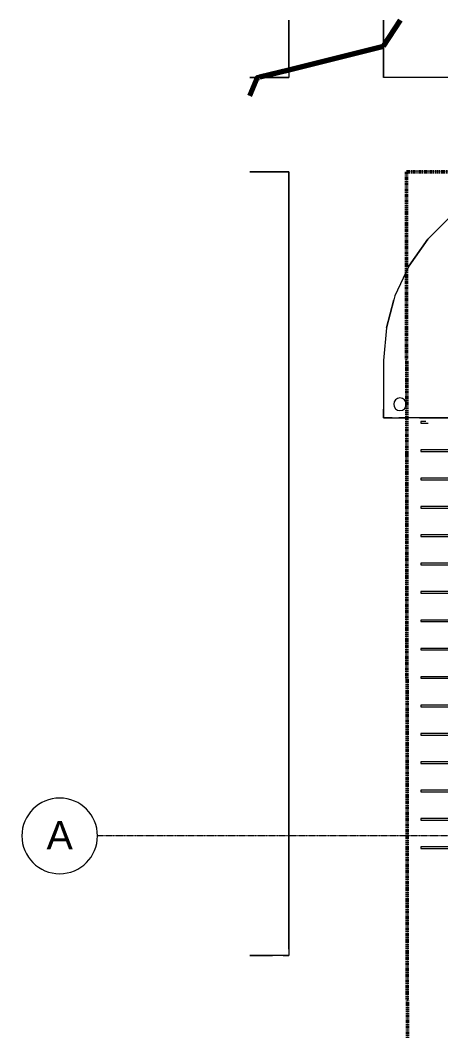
# Model space of a CAD drawing. Header units: inches. Extents: x -4235 to -464, y 9706 to 12425.
# Drawn here: x -4235 to -3968, y 11724 to 12365 of the extents above; entities that cross this region are included whole.
import ezdxf

# ---------------------------------------------------------------- set-up
doc = ezdxf.new("R2010")
doc.units = ezdxf.units.IN
doc.header["$MEASUREMENT"] = 0
doc.linetypes.add('Double Dash 3_8_', pattern=[1, 0.375, -0.125, 0.125, -0.125, 0.125, -0.125])
doc.linetypes.add('Grid Line 1_2_', pattern=[0.875, 0.5, -0.125, 0.125, -0.125])
for name, color, linetype, lineweight in [('0-1', 7, 'Continuous', 5), ('0-3', 7, 'Continuous', 9), ('A-GENM-1', 7, 'Continuous', 9), ('C-PROP-LINE', 91, 'Double Dash 3_8_', 50), ('C-TOPO', 7, 'Continuous', 9), ('C-TOPO-MAJR-1', 253, 'Continuous', 70), ('E-LITE-EQPM', 33, 'Continuous', 9), ('S-GRID-1', 1, 'Grid Line 1_2_', 9), ('S-GRID-IDEN', 1, 'Continuous', 9)]:
    doc.layers.add(name, color=color, linetype=linetype, lineweight=lineweight)
doc.styles.add('Arial_1', font='arial.ttf', dxfattribs={"height": 18})

# ---------------------------------------------------------------- blocks, each defined once
blk = doc.blocks.new('Parking_Stall_Multiple - BIKE PARKING-1367944-BACKGROUND - 1ST FLOOR')
at = {"layer": 'A-GENM-1'}
for p, q in [((72, 0), (0, 0)), ((0, 0), (0, -19)), ((72, -1), (72, 0)), ((1, -18), (1, -1)), ((1, -1), (72, -1)), ((72, -18), (0, -18)), ((0, -18), (0, -37)), ((0, -19), (72, -19)), ((72, -18), (1, -18)), ((1, -36), (1, -19)), ((1, -19), (72, -19)), ((72, -19), (72, -18)), ((72, -19), (72, -18)), ((72, -36), (0, -36)), ((0, -36), (0, -55)), ((0, -37), (72, -37)), ((72, -36), (1, -36)), ((1, -54), (1, -37)), ((1, -37), (72, -37)), ((72, -37), (72, -36)), ((72, -37), (72, -36)), ((72, -54), (0, -54)), ((0, -54), (0, -73)), ((0, -55), (72, -55)), ((72, -54), (1, -54)), ((1, -72), (1, -55)), ((1, -55), (72, -55)), ((72, -55), (72, -54)), ((72, -55), (72, -54)), ((72, -72), (0, -72)), ((0, -72), (0, -91)), ((0, -73), (72, -73)), ((72, -72), (1, -72)), ((1, -90), (1, -73)), ((1, -73), (72, -73)), ((72, -73), (72, -72)), ((72, -73), (72, -72)), ((72, -90), (0, -90)), ((0, -90), (0, -109)), ((0, -91), (72, -91)), ((72, -90), (1, -90)), ((1, -108), (1, -91)), ((1, -91), (72, -91)), ((72, -91), (72, -90)), ((72, -91), (72, -90)), ((72, -108), (0, -108)), ((0, -108), (0, -127)), ((0, -109), (72, -109)), ((72, -108), (1, -108)), ((1, -126), (1, -109)), ((1, -109), (72, -109)), ((72, -109), (72, -108)), ((72, -109), (72, -108)), ((72, -126), (0, -126)), ((0, -126), (0, -145)), ((0, -127), (72, -127)), ((72, -126), (1, -126)), ((1, -144), (1, -127)), ((1, -127), (72, -127)), ((72, -127), (72, -126)), ((72, -127), (72, -126)), ((72, -144), (0, -144)), ((0, -144), (0, -163)), ((0, -145), (72, -145)), ((72, -144), (1, -144)), ((1, -162), (1, -145)), ((1, -145), (72, -145)), ((72, -145), (72, -144)), ((72, -145), (72, -144)), ((72, -162), (0, -162)), ((0, -162), (0, -181)), ((0, -163), (72, -163)), ((72, -162), (1, -162)), ((1, -180), (1, -163)), ((1, -163), (72, -163)), ((72, -163), (72, -162)), ((72, -163), (72, -162)), ((72, -180), (0, -180)), ((0, -180), (0, -199)), ((0, -181), (72, -181)), ((72, -180), (1, -180)), ((1, -198), (1, -181)), ((1, -181), (72, -181)), ((72, -181), (72, -180)), ((72, -181), (72, -180)), ((72, -198), (0, -198)), ((0, -198), (0, -217)), ((72, -198), (1, -198)), ((72, -199), (72, -198)), ((72, -199), (72, -198)), ((0, -199), (72, -199)), ((1, -216), (1, -199)), ((1, -199), (72, -199)), ((72, -216), (0, -216)), ((0, -216), (0, -226.64)), ((0, -217), (72, -217)), ((72, -216), (1, -216)), ((1, -227.28), (1, -217)), ((1, -217), (72, -217)), ((72, -217), (72, -216)), ((72, -217), (72, -216)), ((72, -234), (11.42, -234)), ((72, -234), (11.42, -234)), ((12.97, -235), (72, -235)), ((12.97, -235), (72, -235)), ((72, -235), (72, -234)), ((72, -235), (72, -234)), ((72, -252), (39.33, -252)), ((72, -252), (39.33, -252)), ((40.88, -253), (72, -253)), ((40.88, -253), (72, -253)), ((72, -253), (72, -252)), ((72, -253), (72, -252)), ((72, -270), (67.24, -270)), ((68.79, -271), (72, -271)), ((72, -271), (72, -270))]:
    blk.add_line(p, q, dxfattribs=at)
blk = doc.blocks.new('CTR  - Topography_rvt-1-BACKGROUND - 1ST FLOOR')
at = {"layer": 'C-TOPO'}
for p, q in [((-4064.23, 12364.85), (-4064.23, 12333.43)), ((-4064.23, 12333.43), (-4064.23, 12364.85)), ((-4004.23, 12348.39), (-4004.23, 12364.85)), ((-4004.23, 12364.85), (-4004.23, 12348.39)), ((-4004.23, 12348.39), (-4004.23, 12328.59)), ((-4004.23, 12328.59), (-4004.23, 12348.39)), ((-4064.23, 12333.43), (-4064.23, 12328.59)), ((-4064.23, 12333.43), (-4064.23, 12328.59)), ((-4088.96, 12328.59), (-4084.06, 12328.59)), ((-4084.06, 12328.59), (-4088.96, 12328.59)), ((-4084.06, 12328.59), (-4082.8, 12328.59)), ((-4082.8, 12328.59), (-4084.06, 12328.59)), ((-4082.35, 12328.59), (-4082.8, 12328.59)), ((-4082.35, 12328.59), (-4082.8, 12328.59)), ((-4082.35, 12328.59), (-4064.23, 12328.59)), ((-4064.23, 12328.59), (-4082.35, 12328.59)), ((-3918.53, 12328.59), (-4004.23, 12328.59)), ((-3918.53, 12328.59), (-4004.23, 12328.59)), ((-4088.96, 12268.59), (-4064.23, 12268.59)), ((-4064.23, 12268.59), (-4088.96, 12268.59)), ((-4064.23, 12217.15), (-4064.23, 12268.59)), ((-4064.23, 12268.59), (-4064.23, 12217.15)), ((-3961.3, 12240.76), (-3969.34, 12232.72)), ((-3961.3, 12240.76), (-3969.34, 12232.72)), ((-3969.34, 12232.72), (-3976.09, 12225.97)), ((-3969.34, 12232.72), (-3976.09, 12225.97)), ((-3988.09, 12208.83), (-3976.09, 12225.97)), ((-3976.09, 12225.97), (-3988.09, 12208.83)), ((-4064.23, 12217.15), (-4064.23, 12125.89)), ((-4064.23, 12125.89), (-4064.23, 12217.15)), ((-3988.09, 12208.83), (-3996.93, 12189.88)), ((-3988.09, 12208.83), (-3996.93, 12189.88)), ((-3997.6, 12187.37), (-4002.34, 12169.67)), ((-4002.34, 12169.67), (-3997.6, 12187.37)), ((-3996.93, 12189.88), (-3997.6, 12187.37)), ((-3996.93, 12189.88), (-3997.6, 12187.37)), ((-4002.34, 12169.67), (-4004.17, 12148.83)), ((-4002.34, 12169.67), (-4004.17, 12148.83)), ((-4004.17, 12148.83), (-4004.17, 12118)), ((-4004.17, 12148.83), (-4004.17, 12118)), ((-4064.23, 11775.32), (-4064.23, 12125.89)), ((-4064.23, 12125.89), (-4064.23, 11775.32)), ((-4004.17, 12118), (-4004.17, 12112.59)), ((-4004.17, 12112.59), (-4004.17, 12118)), ((-3998.6, 12112.59), (-4004.17, 12112.59)), ((-4004.17, 12112.59), (-3998.6, 12112.59)), ((-3998.6, 12112.59), (-3994.38, 12112.59)), ((-3998.6, 12112.59), (-3994.38, 12112.59)), ((-3994.38, 12112.59), (-3989.92, 12112.59)), ((-3989.92, 12112.59), (-3994.38, 12112.59)), ((-3981.4, 12112.59), (-3989.92, 12112.59)), ((-3981.4, 12112.59), (-3989.92, 12112.59)), ((-3902.72, 12112.59), (-3981.4, 12112.59)), ((-3981.4, 12112.59), (-3902.72, 12112.59)), ((-4064.23, 11775.32), (-4064.23, 11771.36)), ((-4064.23, 11775.32), (-4064.23, 11771.36)), ((-4074.7, 11771.36), (-4088.96, 11771.36)), ((-4088.96, 11771.36), (-4074.7, 11771.36)), ((-4067.86, 11771.36), (-4074.7, 11771.36)), ((-4067.86, 11771.36), (-4074.7, 11771.36)), ((-4065, 11771.36), (-4067.86, 11771.36)), ((-4067.86, 11771.36), (-4065, 11771.36)), ((-4064.23, 11771.36), (-4065, 11771.36)), ((-4065, 11771.36), (-4064.23, 11771.36))]:
    blk.add_line(p, q, dxfattribs=at)
at = {"layer": 'C-TOPO-MAJR-1'}
for p, q in [((-4004.23, 12348.39), (-3993.42, 12364.85)), ((-4064.23, 12333.43), (-4004.23, 12348.39))]:
    blk.add_line(p, q, dxfattribs=at)
at = {"layer": 'C-TOPO-MAJR-1', "flags": 128}
for points in [[(-4082.8, 12328.59), (-4082.69, 12328.83), (-4064.23, 12333.43)], [(-4088.96, 12316.95), (-4084.06, 12328.59), (-4082.8, 12328.59)]]:
    blk.add_lwpolyline(points, dxfattribs=at)
at = {"layer": '0-3', "rotation": 180}
blk.add_blockref('Parking_Stall_Multiple - BIKE PARKING-1367944-BACKGROUND - 1ST FLOOR', (-3908.56, 11839.19), dxfattribs=at)
blk = doc.blocks.new('Pathway_Cooper_McGraw-Edison _BSC-BRC_Round - Pathway_Cooper_McGraw-Edison _BSC-BRC_Round-2028611-BACKGROUND - 1ST FLOOR')
at = {"layer": 'E-LITE-EQPM'}
for start, end in [(360, 180), (180, 360)]:
    blk.add_arc((0, 0), 4, start, end, dxfattribs=at)
blk = doc.blocks.new('Family - ___-1878357-BACKGROUND - 1ST FLOOR')
at = {"layer": 'C-PROP-LINE'}
for p, q in [((-3989.61, 12268.69), (-629.56, 12268.69)), ((-3989.61, 12268.69), (-3989.45, 12118.59)), ((-3989.45, 12118.59), (-3989.42, 12089.69)), ((-3989.42, 12089.69), (-3987.26, 10009.09))]:
    blk.add_line(p, q, dxfattribs=at)
blk = doc.blocks.new('Grid - Grid Head - Circle-50561-BACKGROUND - 1ST FLOOR')
at = {"layer": 'S-GRID-IDEN'}
for start, end in [(360, 180), (180, 360)]:
    blk.add_arc((0, 0), 0.25, start, end, dxfattribs=at)

msp = doc.modelspace()

# ---------------------------------------------------------------- linework, layer by layer
at = {"layer": 'S-GRID-1'}
msp.add_line((-464.45, 11847.19), (-4185.7, 11847.19), dxfattribs=at)

# ---------------------------------------------------------------- block references
at = {"layer": '0-1'}
msp.add_blockref('CTR  - Topography_rvt-1-BACKGROUND - 1ST FLOOR', (0, 0), dxfattribs=at)
at = {"layer": 'C-PROP-LINE'}
msp.add_blockref('Family - ___-1878357-BACKGROUND - 1ST FLOOR', (0, 0), dxfattribs=at)
at = {"layer": 'E-LITE-EQPM'}
msp.add_blockref('Pathway_Cooper_McGraw-Edison _BSC-BRC_Round - Pathway_Cooper_McGraw-Edison _BSC-BRC_Round-2028611-BACKGROUND - 1ST FLOOR', (-3993.72, 12121.15), dxfattribs=at)
at = {"layer": 'S-GRID-IDEN', "xscale": 95.99999999999994, "yscale": 95.99999999999994, "zscale": 95.99999999999994, "rotation": 89.99999999999987}
msp.add_blockref('Grid - Grid Head - Circle-50561-BACKGROUND - 1ST FLOOR', (-4209.7, 11847.19), dxfattribs=at)

# ---------------------------------------------------------------- texts
at = {"layer": 'S-GRID-IDEN', "insert": (-4218.1, 11856.57), "char_height": 18, "width": 20.301, "attachment_point": 1, "style": 'Arial_1'}
msp.add_mtext('A', dxfattribs=at)

doc.saveas('drawing.dxf')
